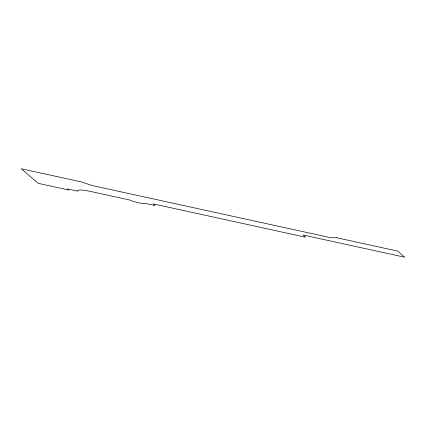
<?xml version="1.0" encoding="UTF-8"?>
<svg xmlns="http://www.w3.org/2000/svg" width="426" height="426" viewBox="0 0 426 426"><rect width="100%" height="100%" fill="white"/><g stroke="black" fill="none" stroke-linecap="round" stroke-linejoin="round"><path stroke-width="0.64" d="M336.503 237.713L330.837 237.724L91.894 185.47L82.309 182.12L21.3 168.781L38.287 183.361L68.794 190.028L67.484 188.91L77.654 191.13A19.181 2.769 14.8 0 1 88.986 191.104L129.658 199.996A8.818 1.273 14.8 0 0 138.588 202.787A8.818 1.273 14.8 0 0 144.909 203.335L155.075 205.556L153.115 203.873L305.634 237.229L303.019 234.987L404.7 257.219L397.511 251.052L336.503 237.713"/></g></svg>
